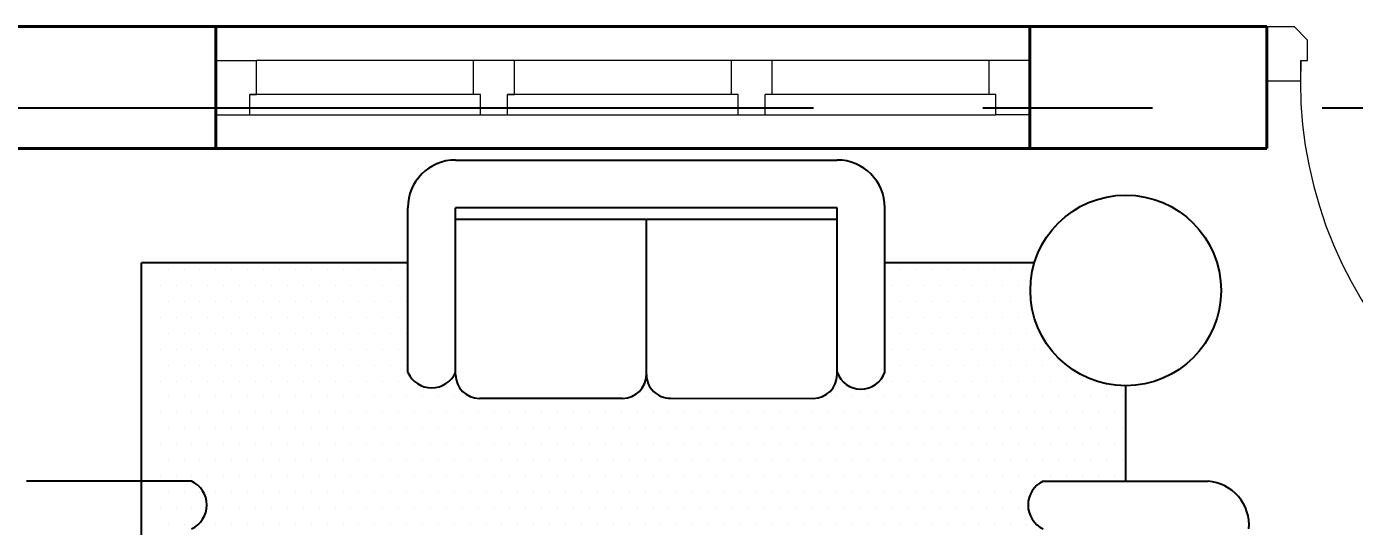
# Model space of a CAD drawing. Header units: feet. Extents: x 4160 to 31260, y -20219 to -1382.
# Drawn here: x 17215.6 to 17313.4, y -6742.6 to -6705.7 of the extents above; entities that cross this region are included whole.
import ezdxf

# ---------------------------------------------------------------- set-up
doc = ezdxf.new("R2010")
doc.units = ezdxf.units.FT
doc.header["$LTSCALE"] = 50
doc.header["$MEASUREMENT"] = 0
doc.header["$PDMODE"] = 34
doc.linetypes.add('CENTER', pattern=[2, 1.25, -0.25, 0.25, -0.25])
for name, color, linetype in [('CL', 253, 'CENTER'), ('Furniture', 32, 'Continuous'), ('Hatch', 30, 'Continuous')]:
    doc.layers.add(name, color=color, linetype=linetype)
for name, color, linetype, lineweight in [('DIMENSION', 142, 'Continuous', 13), ('DOOR PLAN', 241, 'Continuous', 13), ('wall', 6, 'Continuous', 40), ('WINDOW FRAME PLAN', 102, 'Continuous', 15)]:
    doc.layers.add(name, color=color, linetype=linetype, lineweight=lineweight)
doc.styles.add('7 INCH', font='times.ttf', dxfattribs={"height": 7})
doc.dimstyles.new('7 INCH', dxfattribs={"dimscale": 0, "dimtxt": 7, "dimasz": 1, "dimexe": 2, "dimexo": 9, "dimgap": 2, "dimtad": 1, "dimdec": 0, "dimzin": 3, "dimdsep": 46, "dimlunit": 4, "dimtxsty": '7 INCH', "dimblk": 'DIM', "dimcen": 3, "dimdle": 3, "dimse1": 1, "dimse2": 1, "dimclrd": 256, "dimclre": 256, "dimclrt": 7, "dimadec": 1, "dimazin": 2, "dimtfac": 1, "dimtdec": 0, "dimtix": 1, "dimtofl": 0, "dimtmove": 2, "dimatfit": 3, "dimldrblk": 'DIM', "dimfxl": 2, "dimfrac": 2, "dimtolj": 2, "dimtzin": 0, "dimarcsym": 0})

# ---------------------------------------------------------------- blocks, each defined once
blk = doc.blocks.new('3ls')
at = {"layer": 'DOOR PLAN'}
for p, q in [((-36, -2.5), (-34, -2.5)), ((-34, -2.5), (-33, -3.5)), ((-2, -2.5), (-3, -3.5)), ((0, -2.5), (-2, -2.5)), ((-33, -5), (-33, -3.5)), ((-3, -5), (-3, -3.5)), ((-33.5, -6.5), (-33.5, -5)), ((-33.5, -5), (-33, -5)), ((-2.5, -5), (-3, -5)), ((-2.5, -6.5), (-2.5, -5)), ((-36, -6.5), (-33.5, -6.5)), ((0, -6.5), (-2.5, -6.5))]:
    blk.add_line(p, q, dxfattribs=at)
blk.add_lwpolyline([(-2.5, -6.5), (-2.5, -37.5), (-4, -37.5), (-4, -6.5)], close=True, dxfattribs=at)
blk.add_arc((-2.5, -6.5), 31.036, 177.22978, 267.22978, dxfattribs=at)
blk = doc.blocks.new('w1')
at = {"layer": 'wall'}
for p, q in [((14233.746, -9321.439), (14233.746, -9330.439)), ((14233.746, -9321.439), (14233.746, -9330.439)), ((14293.746, -9321.439), (14293.746, -9330.439))]:
    blk.add_line(p, q, dxfattribs=at)
at = {"layer": 'WINDOW FRAME PLAN'}
for p, q in [((14233.746, -9323.939), (14236.746, -9323.939)), ((14290.746, -9323.939), (14236.746, -9323.939)), ((14236.746, -9326.439), (14236.746, -9323.939)), ((14252.746, -9326.439), (14252.746, -9323.939)), ((14255.746, -9326.439), (14255.746, -9323.939)), ((14271.746, -9326.439), (14271.746, -9323.939)), ((14274.746, -9326.439), (14274.746, -9323.939)), ((14293.746, -9323.939), (14290.746, -9323.939)), ((14290.746, -9326.439), (14290.746, -9323.939)), ((14236.246, -9327.939), (14236.246, -9326.439)), ((14236.246, -9326.439), (14236.746, -9326.439)), ((14253.246, -9326.439), (14236.246, -9326.439)), ((14253.246, -9327.939), (14253.246, -9326.439)), ((14255.246, -9327.939), (14255.246, -9326.439)), ((14255.246, -9326.439), (14255.746, -9326.439)), ((14272.246, -9326.439), (14255.246, -9326.439)), ((14272.246, -9326.439), (14271.746, -9326.439)), ((14272.246, -9327.939), (14272.246, -9326.439)), ((14290.746, -9326.439), (14274.246, -9326.439)), ((14274.246, -9327.939), (14274.246, -9326.439)), ((14291.246, -9326.439), (14290.746, -9326.439)), ((14291.246, -9327.939), (14291.246, -9326.439)), ((14233.746, -9327.939), (14236.246, -9327.939)), ((14236.246, -9327.939), (14291.246, -9327.939)), ((14293.746, -9327.939), (14291.246, -9327.939))]:
    blk.add_line(p, q, dxfattribs=at)
blk = doc.blocks.new('*X9')
at = {"color": 0}
for p, q in [((10425, 7050), (10425, 7050)), ((10475, 7050), (10475, 7050)), ((10525, 7050), (10525, 7050)), ((10575, 7050), (10575, 7050)), ((10625, 7050), (10625, 7050)), ((10675, 7050), (10675, 7050)), ((10725, 7050), (10725, 7050)), ((10775, 7050), (10775, 7050)), ((10825, 7050), (10825, 7050)), ((10875, 7050), (10875, 7050)), ((10925, 7050), (10925, 7050)), ((10975, 7050), (10975, 7050)), ((11025, 7050), (11025, 7050)), ((11075, 7050), (11075, 7050)), ((11125, 7050), (11125, 7050)), ((11175, 7050), (11175, 7050)), ((12725, 7050), (12725, 7050)), ((12775, 7050), (12775, 7050)), ((12825, 7050), (12825, 7050)), ((12875, 7050), (12875, 7050)), ((12925, 7050), (12925, 7050)), ((12975, 7050), (12975, 7050)), ((13025, 7050), (13025, 7050)), ((13075, 7050), (13075, 7050)), ((13125, 7050), (13125, 7050)), ((10400, 7000), (10400, 7000)), ((10450, 7000), (10450, 7000)), ((10500, 7000), (10500, 7000)), ((10550, 7000), (10550, 7000)), ((10600, 7000), (10600, 7000)), ((10650, 7000), (10650, 7000)), ((10700, 7000), (10700, 7000)), ((10750, 7000), (10750, 7000)), ((10800, 7000), (10800, 7000)), ((10850, 7000), (10850, 7000)), ((10900, 7000), (10900, 7000)), ((10950, 7000), (10950, 7000)), ((11000, 7000), (11000, 7000)), ((11050, 7000), (11050, 7000)), ((11100, 7000), (11100, 7000)), ((11150, 7000), (11150, 7000)), ((12700, 7000), (12700, 7000)), ((12750, 7000), (12750, 7000)), ((12800, 7000), (12800, 7000)), ((12850, 7000), (12850, 7000)), ((12900, 7000), (12900, 7000)), ((12950, 7000), (12950, 7000)), ((13000, 7000), (13000, 7000)), ((13050, 7000), (13050, 7000)), ((13100, 7000), (13100, 7000)), ((10425, 6950), (10425, 6950)), ((10475, 6950), (10475, 6950)), ((10525, 6950), (10525, 6950)), ((10575, 6950), (10575, 6950)), ((10625, 6950), (10625, 6950)), ((10675, 6950), (10675, 6950)), ((10725, 6950), (10725, 6950)), ((10775, 6950), (10775, 6950)), ((10825, 6950), (10825, 6950)), ((10875, 6950), (10875, 6950)), ((10925, 6950), (10925, 6950)), ((10975, 6950), (10975, 6950)), ((11025, 6950), (11025, 6950)), ((11075, 6950), (11075, 6950)), ((11125, 6950), (11125, 6950)), ((11175, 6950), (11175, 6950)), ((12725, 6950), (12725, 6950)), ((12775, 6950), (12775, 6950)), ((12825, 6950), (12825, 6950)), ((12875, 6950), (12875, 6950)), ((12925, 6950), (12925, 6950)), ((12975, 6950), (12975, 6950)), ((13025, 6950), (13025, 6950)), ((13075, 6950), (13075, 6950)), ((13125, 6950), (13125, 6950)), ((10400, 6900), (10400, 6900)), ((10450, 6900), (10450, 6900)), ((10500, 6900), (10500, 6900)), ((10550, 6900), (10550, 6900)), ((10600, 6900), (10600, 6900)), ((10650, 6900), (10650, 6900)), ((10700, 6900), (10700, 6900)), ((10750, 6900), (10750, 6900)), ((10800, 6900), (10800, 6900)), ((10850, 6900), (10850, 6900)), ((10900, 6900), (10900, 6900)), ((10950, 6900), (10950, 6900)), ((11000, 6900), (11000, 6900)), ((11050, 6900), (11050, 6900)), ((11100, 6900), (11100, 6900)), ((11150, 6900), (11150, 6900)), ((12700, 6900), (12700, 6900)), ((12750, 6900), (12750, 6900)), ((12800, 6900), (12800, 6900)), ((12850, 6900), (12850, 6900)), ((12900, 6900), (12900, 6900)), ((12950, 6900), (12950, 6900)), ((13000, 6900), (13000, 6900)), ((13050, 6900), (13050, 6900)), ((13100, 6900), (13100, 6900)), ((13150, 6900), (13150, 6900)), ((10425, 6850), (10425, 6850)), ((10475, 6850), (10475, 6850)), ((10525, 6850), (10525, 6850)), ((10575, 6850), (10575, 6850)), ((10625, 6850), (10625, 6850)), ((10675, 6850), (10675, 6850)), ((10725, 6850), (10725, 6850)), ((10775, 6850), (10775, 6850)), ((10825, 6850), (10825, 6850)), ((10875, 6850), (10875, 6850)), ((10925, 6850), (10925, 6850)), ((10975, 6850), (10975, 6850)), ((11025, 6850), (11025, 6850)), ((11075, 6850), (11075, 6850)), ((11125, 6850), (11125, 6850)), ((11175, 6850), (11175, 6850)), ((12725, 6850), (12725, 6850)), ((12775, 6850), (12775, 6850)), ((12825, 6850), (12825, 6850)), ((12875, 6850), (12875, 6850)), ((12925, 6850), (12925, 6850)), ((12975, 6850), (12975, 6850)), ((13025, 6850), (13025, 6850)), ((13075, 6850), (13075, 6850)), ((13125, 6850), (13125, 6850)), ((10400, 6800), (10400, 6800)), ((10450, 6800), (10450, 6800)), ((10500, 6800), (10500, 6800)), ((10550, 6800), (10550, 6800)), ((10600, 6800), (10600, 6800)), ((10650, 6800), (10650, 6800)), ((10700, 6800), (10700, 6800)), ((10750, 6800), (10750, 6800)), ((10800, 6800), (10800, 6800)), ((10850, 6800), (10850, 6800)), ((10900, 6800), (10900, 6800)), ((10950, 6800), (10950, 6800)), ((11000, 6800), (11000, 6800)), ((11050, 6800), (11050, 6800)), ((11100, 6800), (11100, 6800)), ((11150, 6800), (11150, 6800)), ((12700, 6800), (12700, 6800)), ((12750, 6800), (12750, 6800)), ((12800, 6800), (12800, 6800)), ((12850, 6800), (12850, 6800)), ((12900, 6800), (12900, 6800)), ((12950, 6800), (12950, 6800)), ((13000, 6800), (13000, 6800)), ((13050, 6800), (13050, 6800)), ((13100, 6800), (13100, 6800)), ((13150, 6800), (13150, 6800)), ((13200, 6800), (13200, 6800)), ((10425, 6750), (10425, 6750)), ((10475, 6750), (10475, 6750)), ((10525, 6750), (10525, 6750)), ((10575, 6750), (10575, 6750)), ((10625, 6750), (10625, 6750)), ((10675, 6750), (10675, 6750)), ((10725, 6750), (10725, 6750)), ((10775, 6750), (10775, 6750)), ((10825, 6750), (10825, 6750)), ((10875, 6750), (10875, 6750)), ((10925, 6750), (10925, 6750)), ((10975, 6750), (10975, 6750)), ((11025, 6750), (11025, 6750)), ((11075, 6750), (11075, 6750)), ((11125, 6750), (11125, 6750)), ((11175, 6750), (11175, 6750)), ((12725, 6750), (12725, 6750)), ((12775, 6750), (12775, 6750)), ((12825, 6750), (12825, 6750)), ((12875, 6750), (12875, 6750)), ((12925, 6750), (12925, 6750)), ((12975, 6750), (12975, 6750)), ((13025, 6750), (13025, 6750)), ((13075, 6750), (13075, 6750)), ((13125, 6750), (13125, 6750)), ((13175, 6750), (13175, 6750)), ((13225, 6750), (13225, 6750)), ((10400, 6700), (10400, 6700)), ((10450, 6700), (10450, 6700)), ((10500, 6700), (10500, 6700)), ((10550, 6700), (10550, 6700)), ((10600, 6700), (10600, 6700)), ((10650, 6700), (10650, 6700)), ((10700, 6700), (10700, 6700)), ((10750, 6700), (10750, 6700)), ((10800, 6700), (10800, 6700)), ((10850, 6700), (10850, 6700)), ((10900, 6700), (10900, 6700)), ((10950, 6700), (10950, 6700)), ((11000, 6700), (11000, 6700)), ((11050, 6700), (11050, 6700)), ((11100, 6700), (11100, 6700)), ((11150, 6700), (11150, 6700)), ((11200, 6700), (11200, 6700)), ((12700, 6700), (12700, 6700)), ((12750, 6700), (12750, 6700)), ((12800, 6700), (12800, 6700)), ((12850, 6700), (12850, 6700)), ((12900, 6700), (12900, 6700)), ((12950, 6700), (12950, 6700)), ((13000, 6700), (13000, 6700)), ((13050, 6700), (13050, 6700)), ((13100, 6700), (13100, 6700)), ((13150, 6700), (13150, 6700)), ((13200, 6700), (13200, 6700)), ((13250, 6700), (13250, 6700)), ((13300, 6700), (13300, 6700)), ((10425, 6650), (10425, 6650)), ((10475, 6650), (10475, 6650)), ((10525, 6650), (10525, 6650)), ((10575, 6650), (10575, 6650)), ((10625, 6650), (10625, 6650)), ((10675, 6650), (10675, 6650)), ((10725, 6650), (10725, 6650)), ((10775, 6650), (10775, 6650)), ((10825, 6650), (10825, 6650)), ((10875, 6650), (10875, 6650)), ((10925, 6650), (10925, 6650)), ((10975, 6650), (10975, 6650)), ((11025, 6650), (11025, 6650)), ((11075, 6650), (11075, 6650)), ((11125, 6650), (11125, 6650)), ((11175, 6650), (11175, 6650)), ((11225, 6650), (11225, 6650)), ((11275, 6650), (11275, 6650)), ((11325, 6650), (11325, 6650)), ((11375, 6650), (11375, 6650)), ((11925, 6650), (11925, 6650)), ((11975, 6650), (11975, 6650)), ((12525, 6650), (12525, 6650)), ((12575, 6650), (12575, 6650)), ((12625, 6650), (12625, 6650)), ((12675, 6650), (12675, 6650)), ((12725, 6650), (12725, 6650)), ((12775, 6650), (12775, 6650)), ((12825, 6650), (12825, 6650)), ((12875, 6650), (12875, 6650)), ((12925, 6650), (12925, 6650)), ((12975, 6650), (12975, 6650)), ((13025, 6650), (13025, 6650)), ((13075, 6650), (13075, 6650)), ((13125, 6650), (13125, 6650)), ((13175, 6650), (13175, 6650)), ((13225, 6650), (13225, 6650)), ((13275, 6650), (13275, 6650)), ((13325, 6650), (13325, 6650)), ((13375, 6650), (13375, 6650)), ((13425, 6650), (13425, 6650)), ((10400, 6600), (10400, 6600)), ((10450, 6600), (10450, 6600)), ((10500, 6600), (10500, 6600)), ((10550, 6600), (10550, 6600)), ((10600, 6600), (10600, 6600)), ((10650, 6600), (10650, 6600)), ((10700, 6600), (10700, 6600)), ((10750, 6600), (10750, 6600)), ((10800, 6600), (10800, 6600)), ((10850, 6600), (10850, 6600)), ((10900, 6600), (10900, 6600)), ((10950, 6600), (10950, 6600)), ((11000, 6600), (11000, 6600)), ((11050, 6600), (11050, 6600)), ((11100, 6600), (11100, 6600)), ((11150, 6600), (11150, 6600)), ((11200, 6600), (11200, 6600)), ((11250, 6600), (11250, 6600)), ((11300, 6600), (11300, 6600)), ((11350, 6600), (11350, 6600)), ((11400, 6600), (11400, 6600)), ((11450, 6600), (11450, 6600)), ((11500, 6600), (11500, 6600)), ((11550, 6600), (11550, 6600)), ((11600, 6600), (11600, 6600)), ((11650, 6600), (11650, 6600)), ((11700, 6600), (11700, 6600)), ((11750, 6600), (11750, 6600)), ((11800, 6600), (11800, 6600)), ((11850, 6600), (11850, 6600)), ((11900, 6600), (11900, 6600)), ((11950, 6600), (11950, 6600)), ((12000, 6600), (12000, 6600)), ((12050, 6600), (12050, 6600)), ((12100, 6600), (12100, 6600)), ((12150, 6600), (12150, 6600)), ((12200, 6600), (12200, 6600)), ((12250, 6600), (12250, 6600)), ((12300, 6600), (12300, 6600)), ((12350, 6600), (12350, 6600)), ((12400, 6600), (12400, 6600)), ((12450, 6600), (12450, 6600)), ((12500, 6600), (12500, 6600)), ((12550, 6600), (12550, 6600)), ((12600, 6600), (12600, 6600)), ((12650, 6600), (12650, 6600)), ((12700, 6600), (12700, 6600)), ((12750, 6600), (12750, 6600)), ((12800, 6600), (12800, 6600)), ((12850, 6600), (12850, 6600)), ((12900, 6600), (12900, 6600)), ((12950, 6600), (12950, 6600)), ((13000, 6600), (13000, 6600)), ((13050, 6600), (13050, 6600)), ((13100, 6600), (13100, 6600)), ((13150, 6600), (13150, 6600)), ((13200, 6600), (13200, 6600)), ((13250, 6600), (13250, 6600)), ((13300, 6600), (13300, 6600)), ((13350, 6600), (13350, 6600)), ((13400, 6600), (13400, 6600)), ((10425, 6550), (10425, 6550)), ((10475, 6550), (10475, 6550)), ((10525, 6550), (10525, 6550)), ((10575, 6550), (10575, 6550)), ((10625, 6550), (10625, 6550)), ((10675, 6550), (10675, 6550)), ((10725, 6550), (10725, 6550)), ((10775, 6550), (10775, 6550)), ((10825, 6550), (10825, 6550)), ((10875, 6550), (10875, 6550)), ((10925, 6550), (10925, 6550)), ((10975, 6550), (10975, 6550)), ((11025, 6550), (11025, 6550)), ((11075, 6550), (11075, 6550)), ((11125, 6550), (11125, 6550)), ((11175, 6550), (11175, 6550)), ((11225, 6550), (11225, 6550)), ((11275, 6550), (11275, 6550)), ((11325, 6550), (11325, 6550)), ((11375, 6550), (11375, 6550)), ((11425, 6550), (11425, 6550)), ((11475, 6550), (11475, 6550)), ((11525, 6550), (11525, 6550)), ((11575, 6550), (11575, 6550)), ((11625, 6550), (11625, 6550)), ((11675, 6550), (11675, 6550)), ((11725, 6550), (11725, 6550)), ((11775, 6550), (11775, 6550)), ((11825, 6550), (11825, 6550)), ((11875, 6550), (11875, 6550)), ((11925, 6550), (11925, 6550)), ((11975, 6550), (11975, 6550)), ((12025, 6550), (12025, 6550)), ((12075, 6550), (12075, 6550)), ((12125, 6550), (12125, 6550)), ((12175, 6550), (12175, 6550)), ((12225, 6550), (12225, 6550)), ((12275, 6550), (12275, 6550)), ((12325, 6550), (12325, 6550)), ((12375, 6550), (12375, 6550)), ((12425, 6550), (12425, 6550)), ((12475, 6550), (12475, 6550)), ((12525, 6550), (12525, 6550)), ((12575, 6550), (12575, 6550)), ((12625, 6550), (12625, 6550)), ((12675, 6550), (12675, 6550)), ((12725, 6550), (12725, 6550)), ((12775, 6550), (12775, 6550)), ((12825, 6550), (12825, 6550)), ((12875, 6550), (12875, 6550)), ((12925, 6550), (12925, 6550)), ((12975, 6550), (12975, 6550)), ((13025, 6550), (13025, 6550)), ((13075, 6550), (13075, 6550)), ((13125, 6550), (13125, 6550)), ((13175, 6550), (13175, 6550)), ((13225, 6550), (13225, 6550)), ((13275, 6550), (13275, 6550)), ((13325, 6550), (13325, 6550)), ((13375, 6550), (13375, 6550)), ((13425, 6550), (13425, 6550)), ((10400, 6500), (10400, 6500)), ((10450, 6500), (10450, 6500)), ((10500, 6500), (10500, 6500)), ((10550, 6500), (10550, 6500)), ((10600, 6500), (10600, 6500)), ((10650, 6500), (10650, 6500)), ((10700, 6500), (10700, 6500)), ((10750, 6500), (10750, 6500)), ((10800, 6500), (10800, 6500)), ((10850, 6500), (10850, 6500)), ((10900, 6500), (10900, 6500)), ((10950, 6500), (10950, 6500)), ((11000, 6500), (11000, 6500)), ((11050, 6500), (11050, 6500)), ((11100, 6500), (11100, 6500)), ((11150, 6500), (11150, 6500)), ((11200, 6500), (11200, 6500)), ((11250, 6500), (11250, 6500)), ((11300, 6500), (11300, 6500)), ((11350, 6500), (11350, 6500)), ((11400, 6500), (11400, 6500)), ((11450, 6500), (11450, 6500)), ((11500, 6500), (11500, 6500)), ((11550, 6500), (11550, 6500)), ((11600, 6500), (11600, 6500)), ((11650, 6500), (11650, 6500)), ((11700, 6500), (11700, 6500)), ((11750, 6500), (11750, 6500)), ((11800, 6500), (11800, 6500)), ((11850, 6500), (11850, 6500)), ((11900, 6500), (11900, 6500)), ((11950, 6500), (11950, 6500)), ((12000, 6500), (12000, 6500)), ((12050, 6500), (12050, 6500)), ((12100, 6500), (12100, 6500)), ((12150, 6500), (12150, 6500)), ((12200, 6500), (12200, 6500)), ((12250, 6500), (12250, 6500)), ((12300, 6500), (12300, 6500)), ((12350, 6500), (12350, 6500)), ((12400, 6500), (12400, 6500)), ((12450, 6500), (12450, 6500)), ((12500, 6500), (12500, 6500)), ((12550, 6500), (12550, 6500)), ((12600, 6500), (12600, 6500)), ((12650, 6500), (12650, 6500)), ((12700, 6500), (12700, 6500)), ((12750, 6500), (12750, 6500)), ((12800, 6500), (12800, 6500)), ((12850, 6500), (12850, 6500)), ((12900, 6500), (12900, 6500)), ((12950, 6500), (12950, 6500)), ((13000, 6500), (13000, 6500)), ((13050, 6500), (13050, 6500)), ((13100, 6500), (13100, 6500)), ((13150, 6500), (13150, 6500)), ((13200, 6500), (13200, 6500)), ((13250, 6500), (13250, 6500)), ((13300, 6500), (13300, 6500)), ((13350, 6500), (13350, 6500)), ((13400, 6500), (13400, 6500)), ((10425, 6450), (10425, 6450)), ((10475, 6450), (10475, 6450)), ((10525, 6450), (10525, 6450)), ((10575, 6450), (10575, 6450)), ((10625, 6450), (10625, 6450)), ((10675, 6450), (10675, 6450)), ((10725, 6450), (10725, 6450)), ((10775, 6450), (10775, 6450)), ((10825, 6450), (10825, 6450)), ((10875, 6450), (10875, 6450)), ((10925, 6450), (10925, 6450)), ((10975, 6450), (10975, 6450)), ((11025, 6450), (11025, 6450)), ((11075, 6450), (11075, 6450)), ((11125, 6450), (11125, 6450)), ((11175, 6450), (11175, 6450)), ((11225, 6450), (11225, 6450)), ((11275, 6450), (11275, 6450)), ((11325, 6450), (11325, 6450)), ((11375, 6450), (11375, 6450)), ((11425, 6450), (11425, 6450)), ((11475, 6450), (11475, 6450)), ((11525, 6450), (11525, 6450)), ((11575, 6450), (11575, 6450)), ((11625, 6450), (11625, 6450)), ((11675, 6450), (11675, 6450)), ((11725, 6450), (11725, 6450)), ((11775, 6450), (11775, 6450)), ((11825, 6450), (11825, 6450)), ((11875, 6450), (11875, 6450)), ((11925, 6450), (11925, 6450)), ((11975, 6450), (11975, 6450)), ((12025, 6450), (12025, 6450)), ((12075, 6450), (12075, 6450)), ((12125, 6450), (12125, 6450)), ((12175, 6450), (12175, 6450)), ((12225, 6450), (12225, 6450)), ((12275, 6450), (12275, 6450)), ((12325, 6450), (12325, 6450)), ((12375, 6450), (12375, 6450)), ((12425, 6450), (12425, 6450)), ((12475, 6450), (12475, 6450)), ((12525, 6450), (12525, 6450)), ((12575, 6450), (12575, 6450)), ((12625, 6450), (12625, 6450)), ((12675, 6450), (12675, 6450)), ((12725, 6450), (12725, 6450)), ((12775, 6450), (12775, 6450)), ((12825, 6450), (12825, 6450)), ((12875, 6450), (12875, 6450)), ((12925, 6450), (12925, 6450)), ((12975, 6450), (12975, 6450)), ((13025, 6450), (13025, 6450)), ((13075, 6450), (13075, 6450)), ((13125, 6450), (13125, 6450)), ((13175, 6450), (13175, 6450)), ((13225, 6450), (13225, 6450)), ((13275, 6450), (13275, 6450)), ((13325, 6450), (13325, 6450)), ((13375, 6450), (13375, 6450)), ((13425, 6450), (13425, 6450)), ((10400, 6400), (10400, 6400)), ((10450, 6400), (10450, 6400)), ((10500, 6400), (10500, 6400)), ((10550, 6400), (10550, 6400)), ((10600, 6400), (10600, 6400)), ((10650, 6400), (10650, 6400)), ((10700, 6400), (10700, 6400)), ((10750, 6400), (10750, 6400)), ((10800, 6400), (10800, 6400)), ((10850, 6400), (10850, 6400)), ((10900, 6400), (10900, 6400)), ((10950, 6400), (10950, 6400)), ((11000, 6400), (11000, 6400)), ((11050, 6400), (11050, 6400)), ((11100, 6400), (11100, 6400)), ((11150, 6400), (11150, 6400)), ((11200, 6400), (11200, 6400)), ((11250, 6400), (11250, 6400)), ((11300, 6400), (11300, 6400)), ((11350, 6400), (11350, 6400)), ((11400, 6400), (11400, 6400)), ((11450, 6400), (11450, 6400)), ((11500, 6400), (11500, 6400)), ((11550, 6400), (11550, 6400)), ((11600, 6400), (11600, 6400)), ((11650, 6400), (11650, 6400)), ((11700, 6400), (11700, 6400)), ((11750, 6400), (11750, 6400)), ((11800, 6400), (11800, 6400)), ((11850, 6400), (11850, 6400)), ((11900, 6400), (11900, 6400)), ((11950, 6400), (11950, 6400)), ((12000, 6400), (12000, 6400)), ((12050, 6400), (12050, 6400)), ((12100, 6400), (12100, 6400)), ((12150, 6400), (12150, 6400)), ((12200, 6400), (12200, 6400)), ((12250, 6400), (12250, 6400)), ((12300, 6400), (12300, 6400)), ((12350, 6400), (12350, 6400)), ((12400, 6400), (12400, 6400)), ((12450, 6400), (12450, 6400)), ((12500, 6400), (12500, 6400)), ((12550, 6400), (12550, 6400)), ((12600, 6400), (12600, 6400)), ((12650, 6400), (12650, 6400)), ((12700, 6400), (12700, 6400)), ((12750, 6400), (12750, 6400)), ((12800, 6400), (12800, 6400)), ((12850, 6400), (12850, 6400)), ((12900, 6400), (12900, 6400)), ((12950, 6400), (12950, 6400)), ((13000, 6400), (13000, 6400)), ((13050, 6400), (13050, 6400)), ((13100, 6400), (13100, 6400)), ((13150, 6400), (13150, 6400)), ((13200, 6400), (13200, 6400)), ((13250, 6400), (13250, 6400)), ((13300, 6400), (13300, 6400)), ((13350, 6400), (13350, 6400)), ((13400, 6400), (13400, 6400)), ((10425, 6350), (10425, 6350)), ((10475, 6350), (10475, 6350)), ((10525, 6350), (10525, 6350)), ((10575, 6350), (10575, 6350)), ((10625, 6350), (10625, 6350)), ((10675, 6350), (10675, 6350)), ((10725, 6350), (10725, 6350)), ((10775, 6350), (10775, 6350)), ((10825, 6350), (10825, 6350)), ((10875, 6350), (10875, 6350)), ((10925, 6350), (10925, 6350)), ((10975, 6350), (10975, 6350)), ((11025, 6350), (11025, 6350)), ((11075, 6350), (11075, 6350)), ((11125, 6350), (11125, 6350)), ((11175, 6350), (11175, 6350)), ((11225, 6350), (11225, 6350)), ((11275, 6350), (11275, 6350)), ((11325, 6350), (11325, 6350)), ((11375, 6350), (11375, 6350)), ((11425, 6350), (11425, 6350)), ((11475, 6350), (11475, 6350)), ((11525, 6350), (11525, 6350)), ((11575, 6350), (11575, 6350)), ((11625, 6350), (11625, 6350)), ((11675, 6350), (11675, 6350)), ((11725, 6350), (11725, 6350)), ((11775, 6350), (11775, 6350)), ((11825, 6350), (11825, 6350)), ((11875, 6350), (11875, 6350)), ((11925, 6350), (11925, 6350)), ((11975, 6350), (11975, 6350)), ((12025, 6350), (12025, 6350)), ((12075, 6350), (12075, 6350)), ((12125, 6350), (12125, 6350)), ((12175, 6350), (12175, 6350)), ((12225, 6350), (12225, 6350)), ((12275, 6350), (12275, 6350)), ((12325, 6350), (12325, 6350)), ((12375, 6350), (12375, 6350)), ((12425, 6350), (12425, 6350)), ((12475, 6350), (12475, 6350)), ((12525, 6350), (12525, 6350)), ((12575, 6350), (12575, 6350)), ((12625, 6350), (12625, 6350)), ((12675, 6350), (12675, 6350)), ((12725, 6350), (12725, 6350)), ((12775, 6350), (12775, 6350)), ((12825, 6350), (12825, 6350)), ((12875, 6350), (12875, 6350)), ((12925, 6350), (12925, 6350)), ((12975, 6350), (12975, 6350)), ((13025, 6350), (13025, 6350)), ((13075, 6350), (13075, 6350)), ((13125, 6350), (13125, 6350)), ((10400, 6300), (10400, 6300)), ((10450, 6300), (10450, 6300)), ((10500, 6300), (10500, 6300)), ((10550, 6300), (10550, 6300)), ((10600, 6300), (10600, 6300)), ((10650, 6300), (10650, 6300)), ((10700, 6300), (10700, 6300)), ((10750, 6300), (10750, 6300)), ((10800, 6300), (10800, 6300)), ((10850, 6300), (10850, 6300)), ((10900, 6300), (10900, 6300)), ((10950, 6300), (10950, 6300)), ((11000, 6300), (11000, 6300)), ((11050, 6300), (11050, 6300)), ((11100, 6300), (11100, 6300)), ((11150, 6300), (11150, 6300)), ((11200, 6300), (11200, 6300)), ((11250, 6300), (11250, 6300)), ((11300, 6300), (11300, 6300)), ((11350, 6300), (11350, 6300)), ((11400, 6300), (11400, 6300)), ((11450, 6300), (11450, 6300)), ((11500, 6300), (11500, 6300)), ((11550, 6300), (11550, 6300)), ((11600, 6300), (11600, 6300)), ((11650, 6300), (11650, 6300)), ((11700, 6300), (11700, 6300)), ((11750, 6300), (11750, 6300)), ((11800, 6300), (11800, 6300)), ((11850, 6300), (11850, 6300)), ((11900, 6300), (11900, 6300)), ((11950, 6300), (11950, 6300)), ((12000, 6300), (12000, 6300)), ((12050, 6300), (12050, 6300)), ((12100, 6300), (12100, 6300)), ((12150, 6300), (12150, 6300)), ((12200, 6300), (12200, 6300)), ((12250, 6300), (12250, 6300)), ((12300, 6300), (12300, 6300)), ((12350, 6300), (12350, 6300)), ((12400, 6300), (12400, 6300)), ((12450, 6300), (12450, 6300)), ((12500, 6300), (12500, 6300)), ((12550, 6300), (12550, 6300)), ((12600, 6300), (12600, 6300)), ((12650, 6300), (12650, 6300)), ((12700, 6300), (12700, 6300)), ((12750, 6300), (12750, 6300)), ((12800, 6300), (12800, 6300)), ((12850, 6300), (12850, 6300)), ((12900, 6300), (12900, 6300)), ((12950, 6300), (12950, 6300)), ((13000, 6300), (13000, 6300)), ((13050, 6300), (13050, 6300)), ((13100, 6300), (13100, 6300)), ((10425, 6250), (10425, 6250)), ((10475, 6250), (10475, 6250)), ((10525, 6250), (10525, 6250)), ((10575, 6250), (10575, 6250)), ((10625, 6250), (10625, 6250)), ((10675, 6250), (10675, 6250)), ((10725, 6250), (10725, 6250)), ((10775, 6250), (10775, 6250)), ((10825, 6250), (10825, 6250)), ((10875, 6250), (10875, 6250)), ((10925, 6250), (10925, 6250)), ((10975, 6250), (10975, 6250)), ((11025, 6250), (11025, 6250)), ((11075, 6250), (11075, 6250)), ((11125, 6250), (11125, 6250)), ((11175, 6250), (11175, 6250)), ((11225, 6250), (11225, 6250)), ((11275, 6250), (11275, 6250)), ((11325, 6250), (11325, 6250)), ((11375, 6250), (11375, 6250)), ((11425, 6250), (11425, 6250)), ((11475, 6250), (11475, 6250)), ((11525, 6250), (11525, 6250)), ((11575, 6250), (11575, 6250)), ((11625, 6250), (11625, 6250)), ((11675, 6250), (11675, 6250)), ((11725, 6250), (11725, 6250)), ((11775, 6250), (11775, 6250)), ((11825, 6250), (11825, 6250)), ((11875, 6250), (11875, 6250)), ((11925, 6250), (11925, 6250)), ((11975, 6250), (11975, 6250)), ((12025, 6250), (12025, 6250)), ((12075, 6250), (12075, 6250)), ((12125, 6250), (12125, 6250)), ((12175, 6250), (12175, 6250)), ((12225, 6250), (12225, 6250)), ((12275, 6250), (12275, 6250)), ((12325, 6250), (12325, 6250)), ((12375, 6250), (12375, 6250)), ((12425, 6250), (12425, 6250)), ((12475, 6250), (12475, 6250)), ((12525, 6250), (12525, 6250)), ((12575, 6250), (12575, 6250)), ((12625, 6250), (12625, 6250)), ((12675, 6250), (12675, 6250)), ((12725, 6250), (12725, 6250)), ((12775, 6250), (12775, 6250)), ((12825, 6250), (12825, 6250)), ((12875, 6250), (12875, 6250)), ((12925, 6250), (12925, 6250)), ((12975, 6250), (12975, 6250)), ((13025, 6250), (13025, 6250)), ((13075, 6250), (13075, 6250)), ((13125, 6250), (13125, 6250))]:
    blk.add_line(p, q, dxfattribs=at)
blk = doc.blocks.new('li')
at = {"layer": 'Furniture'}
for p, q in [((29.87, 115.98), (67.37, 115.98)), ((25.18, 95.08), (25.18, 111.29)), ((29.87, 94.89), (29.87, 111.29)), ((67.37, 111.29), (29.87, 111.29)), ((67.37, 94.89), (67.37, 111.29)), ((72.06, 95.12), (72.06, 111.29)), ((67.37, 110.12), (29.87, 110.12)), ((48.62, 94.89), (48.62, 110.12)), ((25.18, 105.87), (-1, 105.87)), ((-1, 0), (-1, 105.87)), ((86.76, 105.87), (72.06, 105.87)), ((95.73, 84.41), (95.73, 93.78)), ((46.28, 92.54), (32.21, 92.54)), ((50.99, 92.57), (65.03, 92.54)), ((3.92, 84.41), (-12.29, 84.41)), ((87.62, 84.41), (103.84, 84.41))]:
    blk.add_line(p, q, dxfattribs=at)
blk.add_circle((95.73, 103.16), 9.37, dxfattribs=at)
for centre, radius, start, end in [((29.87, 111.29), 4.69, 90, 180), ((67.37, 111.29), 4.69, 0, 90), ((27.53, 96.18), 2.59, 205.0352, 334.9648), ((32.21, 94.89), 2.34, 180, 270), ((46.28, 94.89), 2.34, 270, 0), ((50.96, 94.91), 2.34, 180.6536, 270.6536), ((65.03, 94.89), 2.34, 270, 0), ((69.71, 95.93), 2.48, 199.0854, 340.9146), ((2.83, 82.06), 2.59, 295.0352, 64.9648), ((88.72, 82.06), 2.59, 115.0352, 244.9648), ((103.5, 80.07), 4.35, 355.4082, 85.5423)]:
    blk.add_arc(centre, radius, start, end, dxfattribs=at)
at = {"layer": 'Hatch', "xscale": 0.03125, "yscale": 0.03125, "zscale": 0.03125}
blk.add_blockref('*X9', (-324.16, -115.12), dxfattribs=at)
blk = doc.blocks.new('DIM')
at = {"layer": 'DIMENSION'}
h = blk.add_hatch(color=256, dxfattribs=at)
h.paths.add_polyline_path([(0, 1.284), (0, 0), (1.284, 0, 0.414214)])
h.paths.add_polyline_path([(1.284, 0), (0, 0), (0, -1.284, 0.414214)])
h.paths.add_polyline_path([(0, 0), (-1.284, 0, 0.414214), (0, -1.284)])
h.paths.add_polyline_path([(0, 1.284, 0.414214), (-1.284, 0), (0, 0)])
for p, q in [((0, 6), (0, -6)), ((-6, 0), (6, 0))]:
    blk.add_line(p, q, dxfattribs=at)
blk.add_circle((0, 0), 1.284, dxfattribs=at)
blk = doc.blocks.new('*D24')
at = {"layer": 'CL', "lineweight": -2, "ltscale": 0.1, "transparency": 16777216}
for p, q in [((17202.039, -6657.926), (17201.039, -6657.926)), ((17216.039, -6657.926), (17217.039, -6657.926))]:
    blk.add_line(p, q, dxfattribs=at)
at = {"layer": 'Defpoints', "color": 0, "ltscale": 0.1, "transparency": 16777216}
for p in [(17215.039, -6657.926), (17203.039, -6705.726), (17215.039, -6705.726)]:
    blk.add_point(p, dxfattribs=at)
at = {"layer": 'CL', "lineweight": -2, "ltscale": 0.1, "transparency": 16777216}
blk.add_blockref('DIM', (17203.039, -6657.926), dxfattribs=at)
at = {"layer": 'CL', "lineweight": -2, "ltscale": 0.1, "transparency": 16777216, "rotation": 180}
blk.add_blockref('DIM', (17215.039, -6657.926), dxfattribs=at)
at = {"layer": 'CL', "color": 7, "ltscale": 0.1, "transparency": 16777216, "insert": (17209.039, -6651.399), "char_height": 7, "attachment_point": 5, "style": '7 INCH'}
blk.add_mtext('\\A2;1\'-0" [0.30]', dxfattribs=at)
blk = doc.blocks.new('*D25')
at = {"layer": 'Defpoints', "color": 0, "ltscale": 0.1, "transparency": 16777216}
for p in [(17342.983, -6657.926), (17215.039, -6705.726), (17342.983, -6705.726)]:
    blk.add_point(p, dxfattribs=at)
at = {"layer": 'DIMENSION', "lineweight": -2, "ltscale": 0.1, "transparency": 16777216}
blk.add_line((17216.039, -6657.926), (17341.983, -6657.926), dxfattribs=at)
at = {"layer": 'DIMENSION', "lineweight": -2, "ltscale": 0.1, "transparency": 16777216, "rotation": 180}
blk.add_blockref('DIM', (17215.039, -6657.926), dxfattribs=at)
at = {"layer": 'DIMENSION', "lineweight": -2, "ltscale": 0.1, "transparency": 16777216}
blk.add_blockref('DIM', (17342.983, -6657.926), dxfattribs=at)
at = {"layer": 'DIMENSION', "color": 7, "ltscale": 0.1, "transparency": 16777216, "insert": (17279.011, -6651.399), "char_height": 7, "attachment_point": 5, "style": '7 INCH'}
blk.add_mtext('\\A2;10\'-8" [3.25]', dxfattribs=at)
blk = doc.blocks.new('*D29')
at = {"layer": 'Defpoints', "color": 0, "ltscale": 0.1, "transparency": 16777216}
for p in [(17348.983, -6638.967), (17209.039, -6705.726), (17348.983, -6705.726)]:
    blk.add_point(p, dxfattribs=at)
at = {"layer": 'DIMENSION', "lineweight": -2, "ltscale": 0.1, "transparency": 16777216}
blk.add_line((17210.039, -6638.967), (17347.983, -6638.967), dxfattribs=at)
at = {"layer": 'DIMENSION', "lineweight": -2, "ltscale": 0.1, "transparency": 16777216, "rotation": 180}
blk.add_blockref('DIM', (17209.039, -6638.967), dxfattribs=at)
at = {"layer": 'DIMENSION', "lineweight": -2, "ltscale": 0.1, "transparency": 16777216}
blk.add_blockref('DIM', (17348.983, -6638.967), dxfattribs=at)
at = {"layer": 'DIMENSION', "color": 7, "ltscale": 0.1, "transparency": 16777216, "insert": (17279.011, -6632.439), "char_height": 7, "attachment_point": 5, "style": '7 INCH'}
blk.add_mtext('\\A2;11\'-8" [3.55]', dxfattribs=at)

msp = doc.modelspace()

# ---------------------------------------------------------------- linework, layer by layer
at = {"layer": 'CL'}
msp.add_line((17111.053, -6711.726), (17568.914, -6711.726), dxfattribs=at)
at = {"layer": 'wall'}
for p, q in [((17306.983, -6705.726), (17203.039, -6705.726)), ((17306.983, -6714.726), (17212.039, -6714.726))]:
    msp.add_line(p, q, dxfattribs=at)
at = {"layer": 'wall', "ltscale": 0.1}
msp.add_line((17306.983, -6705.726), (17306.983, -6714.726), dxfattribs=at)

# ---------------------------------------------------------------- block references
at = {"layer": 'DIMENSION', "ltscale": 2, "xscale": 0.75, "yscale": 0.75, "zscale": 0.75}
msp.add_blockref('li', (17224.776, -6802.55), dxfattribs=at)
at = {"layer": 'wall'}
msp.add_blockref('w1', (2995.765, 2615.713), dxfattribs=at)
at = {"layer": 'wall', "ltscale": 2}
msp.add_blockref('3ls', (17342.983, -6703.226), dxfattribs=at)

# ---------------------------------------------------------------- dimensions: what is measured, and where the dimension line sits
at = {"layer": 'CL', "ltscale": 0.1}
dim = msp.add_linear_dim(base=(17215.039, -6657.926), p1=(17203.039, -6705.726), p2=(17215.039, -6705.726), dimstyle='7 INCH', override={"dimscale": 1}, dxfattribs=at)
dim.commit()
dim.dimension.update_dxf_attribs({"geometry": '*D24', "text_midpoint": (17209.039, -6651.399)})
at = {"layer": 'DIMENSION', "ltscale": 0.1}
for base, p1, p2, picture, middle in [((17348.983, -6638.967), (17209.039, -6705.726), (17348.983, -6705.726), '*D29', (17279.011, -6632.439)), ((17342.983, -6657.926), (17215.039, -6705.726), (17342.983, -6705.726), '*D25', (17279.011, -6651.399))]:
    dim = msp.add_linear_dim(base=base, p1=p1, p2=p2, dimstyle='7 INCH', override={"dimscale": 1}, dxfattribs=at)
    dim.commit()
    dim.dimension.update_dxf_attribs({"geometry": picture, "text_midpoint": middle})

doc.saveas('drawing.dxf')
